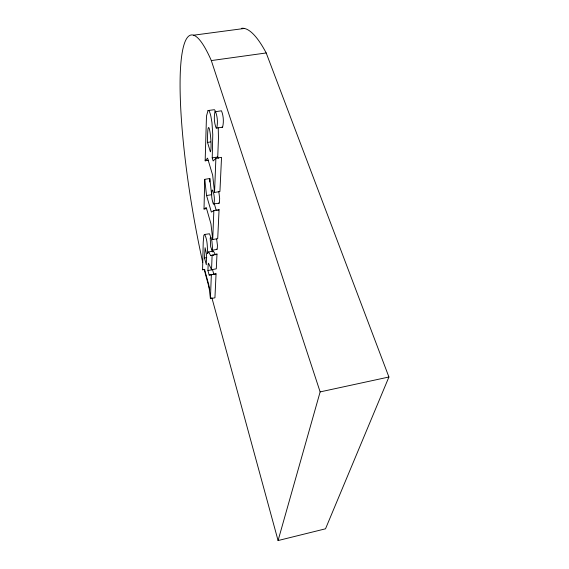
<?xml version="1.0" encoding="UTF-8"?>
<svg xmlns="http://www.w3.org/2000/svg" width="569" height="569" viewBox="0 0 569 569"><rect width="100%" height="100%" fill="white"/><g stroke="black" fill="none" stroke-linecap="round" stroke-linejoin="round"><path stroke-width="0.85" d="M204.413 234.485L204.762 234.606C207.678 240.395 207.237 247.302 207.649 253.61L208.105 252.238L208.681 252.046L210.679 255.645L216.988 254.066L216.291 268.831L211.547 269.706L208.503 263.17L208.169 264.336L207.927 270.545L209.157 275.033L216.056 273.86L214.933 297.8L210.416 298.661L208.809 284.977L204.57 269.45L202.578 269.784L203.225 242.166L203.837 235.374L204.413 234.485L209.499 233.767L211.056 237.927M206.462 208.603L204.015 209.022L204.719 179.349L209.826 178.51L211.625 194.683L206.561 195.537L204.719 179.349M208.659 160.266L205.16 160.828L206.483 116.09L208.012 110.535L214.385 109.703A10.299 1.771 81.2 0 1 215.658 112.008M204.477 258.013L205.103 247.721L206.561 254.386L206.327 264.727L204.477 258.013L206.76 257.593M207.521 142.414C207.379 107.015 212.948 145.003 210.388 151.838L207.521 142.414L210.637 141.93M209.719 182.002L209.826 178.51M205.16 160.828L207.55 158.139L212.657 175.181L214.556 192.45L219.926 191.547L221.533 157.357L215.886 158.26L213.162 160.977L212.223 157.883L212.77 134.554L211.953 122.584L210.871 116.218A10.313 1.707 81.1 0 0 208.681 110.557L208.012 110.535M210.416 298.661L211.348 274.735L216.056 273.86M211.547 269.706L212.123 254.948M212.721 239.528L213.852 210.566L219.072 209.669L217.714 238.646L212.721 239.528L210.95 223.873L206.241 207.493L204.015 209.022M214.556 192.45L215.886 158.26M218.212 158.545L217.735 157.001L218.468 137.94L218.226 127.897M241.711 28.272A175.316 37.725 80.3 0 1 266.2 52.96L388.919 377.012L325.518 528.807L278.077 540.55L320.141 391.899L211.319 60.577A177.229 28.528 80.2 0 0 180.316 72.092A177.229 28.528 80.2 0 0 202.735 262.437M214.982 111.766C213.802 117.036 214.2 123.032 216.177 128.096L222.6 127.186C223.894 121.937 223.517 115.841 221.476 110.799L214.982 111.766L215.537 111.695C217.536 116.752 217.948 122.819 216.725 128.089M213.802 204.136C214.968 199.683 214.257 194.562 212.706 190.231L212.223 190.046C211.078 194.491 211.782 199.57 213.318 203.901L219.065 203.24L219.456 202.472L219.648 198.353L218.802 191.547M212.024 250.289L212.529 248.29L211.91 241.043L210.992 237.806L210.544 237.501L210.21 238.098L210.665 246.704L212.024 250.289L216.917 249.407L217.273 248.845L217.436 245.296L216.647 239.087M212.849 251.377L213.446 251.185L215.487 254.777L216.988 254.066M213.852 210.566L211.362 212.073L206.561 195.537M217.778 210.43L219.072 209.669M320.141 391.899L388.919 377.012M202.578 269.784L204.79 269.372M207.927 270.545L212.536 269.692L213.788 274.173M210.679 255.645L213.887 255.068M208.382 251.989L213.133 251.135M212.223 157.883L217.735 157.001M211.319 60.577L266.2 52.96M209.157 275.033L211.348 274.735M193.574 35.2L244.421 28.45M222.031 127.193L222.6 127.186M218.567 203.012L219.065 203.24M216.462 249.066L216.917 249.407M214.3 203.759L216.241 210.366M209.698 289.792L205.267 273.533A177.229 28.528 80.2 0 1 204.285 269.308M211.796 297.495L278.077 540.55M212.301 250.268L212.344 251.925"/></g></svg>
